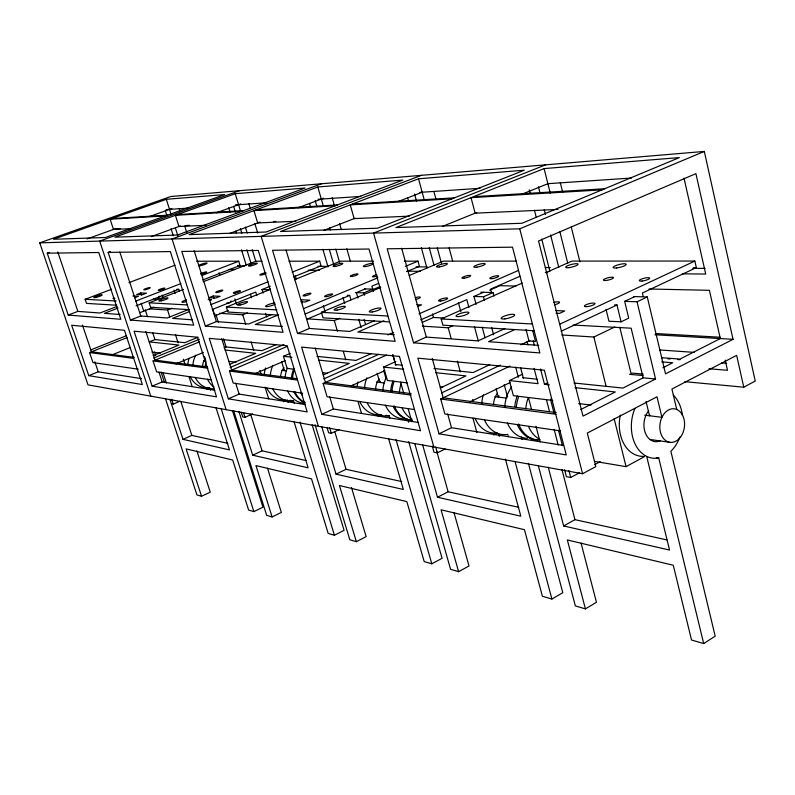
<?xml version="1.0" encoding="UTF-8"?>
<svg xmlns="http://www.w3.org/2000/svg" width="795" height="795" viewBox="0 0 795 795"><rect width="100%" height="100%" fill="white"/><g stroke="black" fill="none" stroke-linecap="round" stroke-linejoin="round"><path stroke-width="1.19" d="M581.056 543.094L596.459 602.302L585.418 608.881L567.332 539.944L673.266 565.245L691.531 640.005L703.684 643.572L715.192 636.159L670.871 451.262L671.755 450.377A34.801 25.52 -82.6 0 0 679.894 436.992M453.985 512.576L469.02 565.961L458.616 571.675L441.056 509.794L524.462 529.708L542.409 596.26L551.909 599.042L562.79 592.702L528.407 463.326M548.232 467.132L563.665 525.952L574.964 519.672L666.816 539.885M594.451 461.348L626.062 466.645L644.119 456.827M351.509 487.643L366.137 536.625L356.349 541.673L339.455 485.526L406.831 501.615L424.192 561.578L431.814 563.814L442.07 558.279L408.709 441.682M564.629 469.785L566.418 476.692L570.701 477.487L579.436 472.816M594.71 464.628L600.165 461.706M684.753 381.67L743.782 387.195L755.25 381.034L704.31 151.428L170.796 196.504L39.75 242.853L88.016 384.869L582.576 473.731L595.833 466.615L587.306 433.056L656.998 396.794L661.927 417.315L644.656 415.179M422.652 444.912L437.498 497.243L448.132 491.777L518.747 507.309M606.029 309.315L608.95 321.22L621.074 321.826L628.716 318.159L624.661 301.365L637.053 301.772L655.537 378.986L583.013 416.113L538.553 240.974L695.913 173.648L733.04 339.306L665.534 373.869L647.269 296.933L633.635 296.545M580.678 409.584L615.31 391.965L575.024 387.642M655.537 378.986L643.125 377.824L622.962 388.079L573.98 383.001M662.891 367.767L672.709 362.778L661.669 361.894M267.508 468.195L281.351 512.437L272.119 516.959L255.95 465.582L311.511 478.848L328.176 533.405L334.427 535.244L344.076 530.335L312.167 424.818M493.685 434.994L496.954 433.354M432.261 446.084L433.991 452.236L437.359 452.862L445.071 449.026M439.049 433.812L566.239 454.929L544.337 370.202L417.842 358.177L439.049 433.812L451.5 427.71L563.645 445.458M540.53 369.009L544.505 384.363L547.695 382.802M321.776 426.746L336.037 474.158L346.034 469.308L401.654 481.551M196.842 450.835L210.258 492.165L201.542 496.259L186.1 448.897L232.697 460.027L248.636 510.072L253.863 511.602L262.956 507.2L232.408 410.459M552.823 400.451L513.381 395.691L509.376 380.586L522.643 374.197M469.706 402.031L509.933 382.634M561.757 334.993L593.865 337.02L614.803 326.974M560.296 430.88L444.872 414.006L440.698 399.01L509.993 366.078M441.573 392.919L500.433 365.084M637.053 301.772L647.269 296.933M378.211 416.232L381.431 414.712M440.231 388.02L465.94 375.916L435.471 372.646M489.75 364.706L473.095 372.547L433.941 368.492M561.23 331.227L616.98 304.982L621.074 321.826M624.661 301.365L634.827 296.575M545.966 272.566L571.883 261.098L694.84 261.048L696.341 267.627L642.39 293.017L643.235 296.595M326.984 427.382L328.603 432.768L331.306 433.275L339.127 429.608M520.894 344.762L529.858 340.558M559.481 324.32L694.84 261.048M238.917 411.452L252.681 455.197L262.082 450.845L306.055 460.514M514.435 329.726L488.537 341.661L538.762 345.368M504.914 328.564L478.034 340.886L426.329 337.08L413.539 342.804L387.185 248.795L512.517 247.175L539.875 352.95L413.539 342.804M321.786 414.334L420.495 430.731L399.438 356.418L301.613 347.117L321.786 414.334L333.373 409.018L418.269 422.453M350.824 386.042L384.621 370.728M407.129 382.872L387.433 380.497L383.588 367.061L395.85 361.526M241.253 412.198L242.723 416.908L244.959 417.315L252.721 413.847M414.006 409.495L327.103 396.794L323.128 383.458L386.509 355.097M422.304 326.159L448.241 327.798L452.753 325.781M283.577 401.714L286.935 400.213M323.237 374.962L349.303 363.385L318.934 360.115M371.424 353.556L355.981 360.413L316.937 356.369M169.951 399.398L182.979 439.337L191.833 435.392L227.877 443.322M323.684 378.937L378.967 354.292M534.29 330.76L442.875 325.175L441.175 318.954L522.305 283.04M422.284 322.392L433.454 317.473L444.554 318.07M473.731 296.446L483.519 296.764L493.069 292.55L494.013 296.108M420.694 319.878L466.814 299.606L468.951 307.566M483.509 292.282L473.999 296.455L476.116 304.396M519.88 276.292L490.585 289.161L491.479 292.55M387.99 334.914L393.634 332.429M489.68 290.205L499.916 285.703L515.846 286.051M419.025 313.846L518.37 270.469M228.344 398.822L307.168 411.909L287.144 345.746L209.234 338.332L228.344 398.822L239.136 394.101L305.181 404.556M254.639 373.829L285.216 360.612M383.955 320.733L357.869 332.032L394.34 334.715M417.673 306.562L421.579 304.873L416.848 304.674M206.909 389.123L209.125 388.169M294.448 369.268L287.124 368.383L283.447 356.299L290.235 353.387M171.412 403.731L173.28 404.079L179.928 401.227M207.604 389.312L209.81 388.358M374.554 320.713L349.73 331.435L309.384 328.454L297.519 333.483L272.546 250.276L368.999 249.024L395.155 341.323L297.519 333.483M302.676 393.227L233.223 383.081L229.457 371.066L287.303 346.362M229.864 364.289L255.702 353.318L224.935 350.019M276.253 344.593L261.943 350.675L226.088 346.958L224.061 347.803M306.522 318.825L334.307 320.584L339.833 318.239M230.182 367.429L283.855 344.573M152.123 386.161L216.518 396.854L197.567 337.229L134.057 331.187L152.123 386.161L162.21 381.928L214.948 390.275M355.445 292.59L363.911 292.868L372.835 289.132L373.511 291.497M372.169 289.907L380.119 286.578M39.75 242.853L519.751 228.821L704.31 151.428M389.451 321.905L323.028 317.851L321.409 312.336L380.726 287.452M409.246 275.497L443.461 261.138L516.343 261.118M306.8 319.262L325.076 311.59L323.327 305.658M305.121 314.015L349.671 295.422L350.943 299.814M365.253 288.913L356.379 292.62L357.949 298.095M378.668 283.318L371.881 286.15L373.233 290.9M406.951 271.512L419.392 266.315L417.971 261.148L404.436 261.158M303.531 308.659L377.913 277.773M405.38 266.375L417.971 261.148M175.854 363.891L203.371 352.443M271.661 314.542L248.756 323.982L216.399 321.597L205.368 326.079L181.797 251.439L258.315 250.455L283.08 332.32L205.368 326.079M278.707 314.76L255.245 324.459L282.444 326.467M153.534 358.088L199.396 339.266M211.579 379.911L156.635 371.881L153.067 360.96L199.505 341.85M153.137 355.633L178.925 345.07L149.251 341.88L154.945 339.584L184.778 342.675L198.044 337.239M88.772 375.647L142.365 384.541L124.447 330.273L71.679 325.254L88.772 375.647L98.222 371.802L141.53 378.649M219.5 313.319L242.743 314.79L247.334 312.912M442.646 226.327L476.762 212.504M521.57 194.358L547.884 183.695L631.528 178.02M112.045 354.878L130.39 347.485M228.324 310.457L214.869 315.903L212.702 308.997M212.305 309.493L255.742 292.063L256.825 295.621M270.31 286.21L262.002 289.549L263.085 293.107M293.633 276.849L321.051 265.848L319.689 261.187L289.042 261.197M270.211 288.913L268.124 289.748L262.042 289.549M278.459 315.118L227.917 312.038L226.386 307.089L270.161 289.469M294.359 279.731L340.439 261.177L373.67 261.167M138.26 369.198L92.965 362.58L89.577 352.553L127.121 337.577M210.794 304.664L268.104 281.778M292.172 272.168L319.689 261.187M209.453 300.53L211.579 299.685L208.171 299.516M188.822 309.374L167.208 317.97L140.685 316.012L130.4 320.057L108.16 252.393L110.495 251.538M544.108 168.59L395.91 227.569L521.987 223.266L679.357 157.589L544.108 168.59L550.289 193.324M90.769 349.889L126.266 335.758M189.657 311.531L172.505 318.368L192.499 319.838M149.371 308.877L167.546 310.02L172.108 308.222M213.199 296.018L208.777 297.767L215.833 297.996L220.066 296.306L213.199 296.018L213.935 298.363M545.628 164.833L373.551 233.094L433.841 447.009M139.86 312.654L153.683 307.238M189.041 309.653L150.603 307.307L149.152 302.825L183.605 289.4M203.123 281.788L255.95 261.207L262.082 261.207M323.972 230.321L355.166 218.218M397.907 201.642L422.175 192.231M136.074 305.896L178.736 289.31L179.422 291.467M202.715 279.979L240.04 265.47L238.729 261.217L196.574 261.227M134.564 297.777L138.549 296.237L132.904 295.978M117.054 306.423L99.981 313.011L77.84 311.382L68.221 315.068L47.233 253.178L49.409 252.403M118.107 308.033L104.393 313.339L120.144 314.502M135.796 301.057L180.902 283.596M201.721 275.537L238.729 261.217M140.785 292.938L136.651 294.528L142.524 294.707L146.489 293.176L140.785 292.938L141.49 295.074M418.528 178.796L280.516 231.504L377.605 228.195L524.303 170.2L418.528 178.796L424.421 200.509M421.4 175.327L261.158 236.373L318.388 426.259M116.766 305.24L86.516 303.392L85.145 299.288L111.648 289.221M128.939 282.662L175.039 265.172M230.033 233.333L260.074 222.063M298.195 207.743L323.555 198.223M317.811 186.984L189.111 234.624L266.176 232.001L402.807 180.077L317.811 186.984L323.376 206.223M321.498 183.774L172.058 238.977L226.148 409.693M151.249 236.632L180.366 225.989M216.459 212.782L240.696 203.917M239.424 190.701L99.693 241.094L150.772 396.149M235.24 193.702L114.927 237.158L177.583 235.022L305.032 188.027L235.24 193.702L240.378 210.605M87.172 238.868L116.169 228.483M149.798 216.439L171.75 208.568M166.324 199.306L53.513 239.255L105.457 237.486L224.647 194.566L166.324 199.306L170.985 214.064M703.684 643.572L658.727 457.92L657.654 458.109A34.801 25.52 -82.6 0 1 634.877 443.501A34.801 25.52 -82.6 0 1 634.907 408.441M389.848 418.2L389.153 415.815L388.208 415.934A27.328 22.677 -82.6 0 1 367.071 402.489M381.65 414.642L380.706 414.761A27.119 22.578 -82.6 0 1 359.668 401.405M294.239 403.224L293.524 400.869L292.63 400.978A24.675 21.326 -82.6 0 1 272.725 388.705M166.135 209.602L168.381 209.453M169.504 209.373L187.779 208.141M235.38 204.901L266.792 202.775M318.079 199.297L320.236 199.148M321.309 199.078L360.781 196.395M419.909 192.38L480.041 188.296M112.006 218.546L167.347 215.197M177.424 214.59L243.896 210.566M256.099 209.83L337.448 204.911M352.543 203.997L454.382 197.846M473.512 196.683L604.687 188.753M165.36 215.912L110.127 219.211L113.466 229.447L130.698 228.672M241.779 211.351L175.417 215.316L178.945 226.505L206.044 225.283M335.182 205.776L253.963 210.625L257.679 222.958L295.899 221.239M451.938 198.81L350.247 204.881L354.153 218.615L409.365 216.131M602.063 189.846L471.038 197.667L475.132 213.169L558.01 209.433M115.345 228.781L120.274 228.553M185.871 225.542L189.578 225.373M273.401 221.537L275.865 221.417M47.233 253.178L98.769 252.512L120.82 319.292L68.221 315.068M108.16 252.393L170.349 251.588L193.732 325.145L130.4 320.057M237.556 265.46L240.04 265.47M693.876 267.607L696.341 267.627M238.589 265.918L244.681 265.957M318.02 266.335L327.838 266.395M416.103 266.852L427.213 266.911M545.35 267.537L550.279 267.567M692.753 268.312L705.135 268.382M229.079 269.465L235.25 269.525M308.251 270.23L319.262 270.34M406.851 271.184L420.436 271.314M545.32 272.516L547.775 272.536M682.299 273.828L705.712 274.056L683.998 178.11M648.988 288.992L709.398 290.314L720.31 338.561L679.983 359.082L661.529 357.671M364.319 288.883L372.835 289.132M480.776 292.202L493.069 292.55M176.748 289.241L178.736 289.31M347.206 295.333L349.671 295.422M614.555 304.892L616.98 304.982M555.536 310.567L564.748 310.954L559.501 313.389L556.033 313.23M301.007 301.812L305.24 302.001L309.782 300.122L301.335 299.765L302.259 302.885M573.125 325.046L631.141 328.196L643.125 377.824M85.145 299.288L116.13 300.997M149.152 302.825L187.541 304.942M226.386 307.089L276.869 309.881M321.409 312.336L387.771 316.003M441.175 318.954L532.551 324.002M655.955 333.552L720.171 337.239M654.911 334.745L733.04 339.306M659.731 349.949L694.293 352.384M667.75 358.784L670.205 358.972M677.569 359.529L680.023 359.718M721.781 362.927L726.69 363.305M708.971 368.761L727.495 370.281L725.189 360.115M632.075 373.084L643.185 374.097M629.6 374.336L643.165 375.578M395.234 364.478L402.34 365.213M522.822 377.704L537.132 379.185M283.447 356.299L291.894 357.213M383.588 367.061L403.701 369.228M509.376 380.586L538.066 383.667L534.091 368.403M544.505 384.363L549.385 384.889M151.964 352.076L160.471 353.109M228.642 361.328L236.006 362.222M322.551 372.666L327.441 373.253M440.36 386.877L442.825 387.175M578.71 403.572L591.033 405.062M203.47 360.652L205.905 360.95M281.917 370.341L286.429 370.897M376.403 382.027L384.124 382.981M494.917 396.675L506.683 398.126M134.285 357.402L91.475 351.797L82.441 325.036M207.545 366.992L155.085 360.125L145.873 331.535M297.38 378.738L231.623 370.142L221.696 338.501M411.114 393.624L325.453 382.415L315.198 347.981M556.202 412.605L443.203 397.828L432.241 358.366M89.577 352.553L133.52 358.376M153.067 360.96L207.863 368.204M229.457 371.066L297.529 380.07M323.128 383.458L411.104 395.095M440.698 399.01L556.003 414.265M650.171 439.506L669.817 442.308M289.847 400.292L293.524 400.869M385.943 415.308L389.153 415.815M656.292 457.542L658.727 457.92M182.979 439.337L229.467 449.91L216.021 407.706M252.681 455.197L308.132 467.808L294.19 422.155M336.037 474.158L403.313 489.472L388.526 438.393M437.498 497.243L520.824 516.203L505.411 459.063M563.665 525.952L669.549 550.041L646.882 457.234M201.542 496.259L196.941 494.907L165.479 398.683M272.119 516.959L266.673 515.359L233.591 410.538M356.349 541.673L349.8 539.745L315.029 424.59M458.616 571.675L450.596 569.319L414.752 443.61M585.418 608.881L575.361 605.929L538.294 465.562M57.806 251.995L77.84 311.382M94.853 361.814L98.222 371.802M154.528 351.956L155.681 355.504M161.067 372.02L164.535 382.643M119.787 252.045L140.993 316.579M159.01 372.13L162.21 381.928M180.813 401.415L191.833 435.392M145.227 309.732L147.472 316.629M152.7 332.698L154.945 339.584M141.172 303.302L143.726 311.143M163.005 372.547L166.423 383.041M171.76 399.398L173.28 404.079M167.546 310.02L169.802 317.056M175.457 334.625L178.09 342.834M183.367 359.231L185.255 365.094M189.021 376.81L192.032 386.181M162.25 295.114L162.965 297.34M174.105 290.205L175.139 293.425M221.159 408.68L253.863 511.602M204.504 356.548L205.557 359.847M209.671 387.771L210.427 390.116M175.417 228.105L178.01 236.304M165.38 210.864L166.88 215.604M171.005 228.622L173.25 235.727M215.823 314.224L218.386 322.412M223.524 338.769L226.088 346.958M194.169 250.753L216.399 321.597M235.727 383.23L239.136 394.101M243.479 412.605L244.959 417.315M179.213 208.499L179.948 210.834M184.708 226.009L186.914 233.014M250.654 414.294L262.082 450.845M219.042 272.764L219.738 275.03M242.743 314.79L245.665 324.271M251.16 342.039L253.714 350.337M259.935 370.48L261.396 375.22M265.053 387.076L268.72 398.921M234.823 298.841L236.592 304.555M250.455 294.21L251.538 297.747M281.639 361.735L284.362 370.649A11.855 10.246 -82.6 0 1 284.64 370.152M299.983 422.085L334.427 535.244M233.591 206.223L235.39 212.106M240.398 228.562L241.829 233.263M246.838 249.719L251.131 263.821M265.56 313.389L266.633 316.907M228.672 207.743L230.103 212.414M235.807 231.107L236.522 233.442M241.521 249.789L246.162 264.974M287.392 399.915L288.108 402.25M245.407 227.161L247.205 233.084M252.234 249.64L255.821 261.476M248.825 203.56L250.246 208.28M254.867 223.614L257.719 233.044M334.735 431.496L346.034 469.308M329.627 427.66L331.306 433.275M295.243 275.666L296.237 279.005M286.111 250.296L309.384 328.454M329.756 396.854L333.373 409.018M309.523 203.47L310.557 206.988M322.879 249.282L328.017 266.911M334.307 320.584L337.438 331.276M343.361 351.489L345.795 359.807M353.109 384.76L353.805 387.135M357.989 401.396L361.467 413.281M315.198 200.698L316.927 206.62M329.309 249.302L333.781 264.705M342.973 297.529L344.692 303.471M364.12 319.52L365.471 324.241M377.128 373.292L379.772 382.445A13.137 10.892 -82.6 0 1 380.398 381.352M396.039 439.685L431.814 563.814M358.803 319.421L361.178 327.659M329.577 227.668L330.263 230.053M335.778 249.113L339.564 262.221M363.911 292.868L364.597 295.233M383.737 370.709L386.052 378.768M332.131 197.647L334.516 205.955M339.634 223.773L341.333 229.705M346.799 248.706L350.545 261.764M392.929 354.898L394.618 360.841M392.79 354.779L395.85 365.531M400.601 382.246L403.661 392.998M408.083 408.521L411.82 421.658M407.984 419.889L408.66 422.254M435.71 447.009L437.359 452.862M436.783 451.471L448.132 491.777M401.644 248.209L426.329 337.08M447.684 413.957L451.5 427.71M432.48 313.916L433.454 317.473M448.241 327.798L451.172 338.511M457.354 361.139L460.285 371.851M472.985 418.279L476.891 432.569M407.726 198.025L408.372 200.4M421.36 247.722L426.875 267.835M437.28 247.861L441.464 263.244M414.563 193.96L416.52 201.115M429.211 247.623L434.1 265.51M458.407 302.656L460.852 311.68M496.06 388.735L498.306 397.093A14.717 11.577 -82.6 0 1 498.982 395.87M508.393 436.723L507.757 434.338L506.743 434.487A30.617 24.108 -82.6 0 1 484.344 419.601M515.12 461.786L551.909 599.042M474.476 326.695L478.312 340.946M433.941 191.625L435.879 198.81M449.115 247.901L452.663 261.068M498.674 434.06L499.31 436.435M504.259 384.73L507.578 397.142M482.187 327.093L485.029 337.706M521.401 436.972L522.037 439.367M483.519 296.764L484.463 300.331M491.737 327.689L493.635 334.824M515.707 367.171L518.37 377.297M531.01 437.966L531.646 440.37M520.596 367.707L523.428 378.48M528.456 397.639L531.607 409.614M536.009 426.378L540.093 441.941M533.177 340.667L534.409 345.388M546.433 399.696L549.524 411.621M554.175 429.509L558.189 445.011M526.012 329.518L528.983 340.966L535.502 341.433L532.769 330.859M561.906 469.457L574.964 519.672M527.065 341.393L527.979 344.911M550.388 399.01L554.105 413.38M558.448 430.135L562.472 445.687M568.892 470.481L570.701 477.487M519.751 228.821L582.576 473.731M529.271 189.836L530.186 193.433M534.439 210.218L536.257 217.413M541.723 238.987L549.911 271.363M538.493 186.785L540.004 192.797M544.247 209.651L545.45 214.471M550.597 234.942L558.776 267.438M559.909 231.832L567.719 263.125M560.286 182.631L562.661 192.221M571.267 226.972L579.873 261.734M593.865 337.02L606.088 386.231M614.138 418.637L626.062 466.645M619.792 327.252L631.15 373.918M646.037 401.435L649.515 415.785A16.735 12.263 -82.6 0 1 649.863 415.079M676.754 409.465L671.914 389.033L736.647 355.355L743.782 387.195M114.897 298.522A4.522 0.676 -17.5 0 1 114.043 297.737M200.738 273.589A3.389 0.517 -17 0 1 205.627 271.999A3.389 0.517 -17 0 1 205.607 272.834A3.389 0.517 -17 0 1 200.728 274.146M208.846 387.871A22.349 19.984 -82.6 0 1 190.154 376.651M187.839 365.024A22.349 19.984 -82.6 0 1 189.041 358.525M213.935 388.666A22.489 20.074 -82.6 0 1 195.173 377.387M192.847 365.69A22.489 20.074 -82.6 0 1 195.789 355.097M202.596 367.131A11.696 10.434 -82.6 0 1 205.021 359.072M159.189 296.167A3.329 3.041 -89.7 0 1 153.992 298.503M186.338 301.583A4.939 0.815 -17.2 0 1 181.916 302.04A4.939 0.815 -17.2 0 1 186.467 299.834M265.918 273.579A3.637 0.596 -16.7 0 1 260.909 275.06A3.637 0.596 -16.7 0 1 260.959 274.146A3.637 0.596 -16.7 0 1 265.967 272.725M214.123 387.215A22.836 20.282 -82.6 0 1 207.465 379.185M205.13 367.3A22.836 20.282 -82.6 0 1 206.024 361.735M285.465 400.094A24.506 21.236 -82.6 0 1 266.683 387.831M264.268 375.091A24.506 21.236 -82.6 0 1 265.57 367.956M270.3 375.876A24.675 21.326 -82.6 0 1 272.943 365.322M280.675 377.426A12.829 11.09 -82.6 0 1 284.034 367.618M231.146 300.868A3.647 3.24 -88.5 0 1 230.928 301.345M230.749 301.643A3.647 3.24 -88.5 0 1 226.903 302.835M302.378 395.463A25.47 21.753 -82.6 0 1 300.739 392.303M305.28 402.777A25.301 21.664 -82.6 0 1 294.687 391.418M292.52 378.191A25.301 21.664 -82.6 0 1 294.438 369.685M275.259 304.078A5.456 1.004 -16.7 0 1 267.657 306.572A5.456 1.004 -16.7 0 1 266.921 305.24A5.456 1.004 -16.7 0 1 274.672 303.004M377.287 276.074A4.114 0.765 -16 0 1 372.497 276.67A4.114 0.765 -16 0 1 376.78 274.653M373.362 263.533A5.247 0.934 -16 0 1 366.286 266.434A5.247 0.934 -16 0 1 365.124 265.123A5.247 0.934 -16 0 1 373.253 263.413M304.733 402.836A25.271 21.644 -82.6 0 1 293.902 391.806M291.457 378.668A25.271 21.644 -82.6 0 1 293.653 368.979M304.505 403.373A25.092 21.554 -82.6 0 1 287.571 390.882M285.127 377.834A25.092 21.554 -82.6 0 1 287.313 368.214M357.263 385.972A27.119 22.578 -82.6 0 1 357.889 381.998M364.567 388.288A27.328 22.677 -82.6 0 1 366.902 377.804M375.608 389.242A14.211 11.796 -82.6 0 1 379.245 379.066M411.89 419.054A28.302 23.135 -82.6 0 1 402.171 408.183M399.408 392.183A28.302 23.135 -82.6 0 1 401.048 383.965M411.929 420.287A28.093 23.035 -82.6 0 1 394.171 405.887M391.935 391.21A28.093 23.035 -82.6 0 1 394.032 381.759M415.248 297.708A4.591 0.944 -15.7 0 1 420.287 297.31A4.591 0.944 -15.7 0 1 415.387 299.626M412.337 420.177A28.054 23.025 -82.6 0 1 393.157 406.295M390.623 391.716A28.054 23.025 -82.6 0 1 393.018 380.954M406.692 418.836A27.835 22.926 -82.6 0 1 385.337 405.152M382.812 390.693A27.835 22.926 -82.6 0 1 386.31 377.546M497.342 433.017A30.349 24.009 -82.6 0 1 475.032 418.24M472.568 400.988A30.349 24.009 -82.6 0 1 472.747 399.497M481.76 403.711A30.617 24.108 -82.6 0 1 483.35 394.777M493.526 404.705A15.92 12.531 -82.6 0 1 497.471 393.277M539.964 439.456A31.85 24.575 -82.6 0 1 528.615 426.706M525.793 408.729A31.85 24.575 -82.6 0 1 528.119 397.997M539.775 440.082A31.581 24.476 -82.6 0 1 518.579 423.983M516.313 407.487A31.581 24.476 -82.6 0 1 518.618 396.844M553.767 302.498A5.267 1.212 -14.4 0 1 559.541 302.239A5.267 1.212 -14.4 0 1 554.622 304.783M537.549 439.834A31.532 24.456 -82.6 0 1 517.247 424.411M514.782 406.484A31.532 24.456 -82.6 0 1 517.297 395.92M527.592 438.274A31.263 24.357 -82.6 0 1 507.359 422.96M504.785 406.742A31.263 24.357 -82.6 0 1 511.622 386.887M644.268 456.34A34.463 25.43 -82.6 0 1 620.319 415.06M673.345 395.135A34.801 25.52 -82.6 0 1 682.448 415.566M660.108 440.907A18.096 13.267 -82.6 0 1 654.901 441.593L654.265 441.483A18.096 13.267 -82.6 0 1 644.278 429.201A18.096 13.267 -82.6 0 1 648.72 410.757M677.042 409.594L676.475 409.346A16.904 12.303 -82.6 0 0 663.686 414.314A16.904 12.303 -82.6 0 0 660.337 431.755L660.526 432.52A16.904 12.303 -82.6 0 0 676.048 441.096A16.904 12.303 -82.6 0 0 684.078 419.472L683.889 418.717A16.904 12.303 -82.6 0 0 677.042 409.594M160.004 290.205A3.448 0.527 -17.3 0 0 164.893 288.227A3.448 0.527 -17.3 0 0 159.884 289.281A3.448 0.527 -17.3 0 0 160.004 290.205M145.425 289.658A3.389 0.507 -17.3 0 0 150.255 287.72A3.389 0.507 -17.3 0 0 145.366 288.754A3.389 0.507 -17.3 0 0 145.425 289.658M96.026 297.429A4.412 0.636 -17.6 0 0 102.227 294.895A4.412 0.636 -17.6 0 0 95.817 296.326A4.412 0.636 -17.6 0 0 96.026 297.429M200.837 265.59A4.363 0.636 -17 0 0 207.097 263.145A4.363 0.636 -17 0 0 200.837 264.437A4.363 0.636 -17 0 0 200.837 265.59M235.101 293.087A3.776 0.646 -16.9 0 0 240.468 290.9A3.776 0.646 -16.9 0 0 234.962 291.964A3.776 0.646 -16.9 0 0 235.101 293.087M250.773 265.848A4.621 0.725 -16.7 0 0 257.292 263.254A4.621 0.725 -16.7 0 0 250.514 264.616A4.621 0.725 -16.7 0 0 250.773 265.848M217.522 292.421A3.707 0.616 -17 0 0 222.809 290.284A3.707 0.616 -17 0 0 217.452 291.328A3.707 0.616 -17 0 0 217.522 292.421M161.256 300.858A4.8 0.775 -17.3 0 0 168.043 298.075A4.8 0.775 -17.3 0 0 161.067 299.516A4.8 0.775 -17.3 0 0 161.256 300.858M326.725 296.595A4.194 0.795 -16.3 0 0 332.648 294.17A4.194 0.795 -16.3 0 0 326.477 295.233A4.194 0.795 -16.3 0 0 326.725 296.595M335.679 266.325A5.088 0.875 -16.2 0 0 342.834 263.463A5.088 0.875 -16.2 0 0 335.331 264.844A5.088 0.875 -16.2 0 0 335.679 266.325M305.121 295.78A4.094 0.755 -16.5 0 0 310.944 293.405A4.094 0.755 -16.5 0 0 304.982 294.448A4.094 0.755 -16.5 0 0 305.121 295.78M240.05 304.992A5.277 0.944 -16.9 0 0 247.513 301.901A5.277 0.944 -16.9 0 0 239.812 303.352A5.277 0.944 -16.9 0 0 240.05 304.992M352.394 276.372A4.025 0.725 -16.1 0 0 358.018 274.086A4.025 0.725 -16.1 0 0 352.046 275.159A4.025 0.725 -16.1 0 0 352.394 276.372M372.279 311.958A6.112 1.262 -16 0 0 381.004 308.39A6.112 1.262 -16 0 0 372.09 309.732A6.112 1.262 -16 0 0 372.279 311.958M440.818 300.997A4.72 1.004 -15.4 0 0 447.605 298.294A4.72 1.004 -15.4 0 0 440.718 299.228A4.72 1.004 -15.4 0 0 440.818 300.997M439.257 266.941A5.664 1.073 -15.5 0 0 447.396 263.781A5.664 1.073 -15.5 0 0 439.128 265.033A5.664 1.073 -15.5 0 0 439.257 266.941M492.214 278.628A4.641 0.954 -15 0 0 498.753 276.024A4.641 0.954 -15 0 0 491.847 277.018A4.641 0.954 -15 0 0 492.214 278.628M337.12 310.08A5.883 1.173 -16.3 0 0 345.378 306.632A5.883 1.173 -16.3 0 0 336.692 308.082A5.883 1.173 -16.3 0 0 337.12 310.08M476.891 267.14A5.883 1.153 -15.2 0 0 485.228 263.861A5.883 1.153 -15.2 0 0 476.513 265.162A5.883 1.153 -15.2 0 0 476.891 267.14M464.26 278.19A4.512 0.904 -15.3 0 0 470.69 275.656A4.512 0.904 -15.3 0 0 464.041 276.62A4.512 0.904 -15.3 0 0 464.26 278.19M504.895 318.904A6.986 1.62 -14.8 0 0 514.683 314.87A6.986 1.62 -14.8 0 0 504.219 316.172A6.986 1.62 -14.8 0 0 504.895 318.904M587.098 306.622A5.446 1.282 -14 0 0 594.988 303.601A5.446 1.282 -14 0 0 586.998 304.356A5.446 1.282 -14 0 0 587.098 306.622M569.021 267.657A6.44 1.352 -14.4 0 0 578.114 264.129A6.44 1.352 -14.4 0 0 568.495 265.381A6.44 1.352 -14.4 0 0 569.021 267.657M642.072 281.042A5.356 1.212 -13.6 0 0 649.684 278.131A5.356 1.212 -13.6 0 0 641.664 278.975A5.356 1.212 -13.6 0 0 642.072 281.042M459.381 316.529A6.678 1.491 -15.3 0 0 468.901 312.673A6.678 1.491 -15.3 0 0 459.073 313.936A6.678 1.491 -15.3 0 0 459.381 316.529M616.602 267.945A6.738 1.451 -13.9 0 0 626.241 264.308A6.738 1.451 -13.9 0 0 616.254 265.431A6.738 1.451 -13.9 0 0 616.602 267.945M606.029 280.476A5.177 1.153 -14 0 0 613.482 277.654A5.177 1.153 -14 0 0 605.83 278.469A5.177 1.153 -14 0 0 606.029 280.476"/></g></svg>
